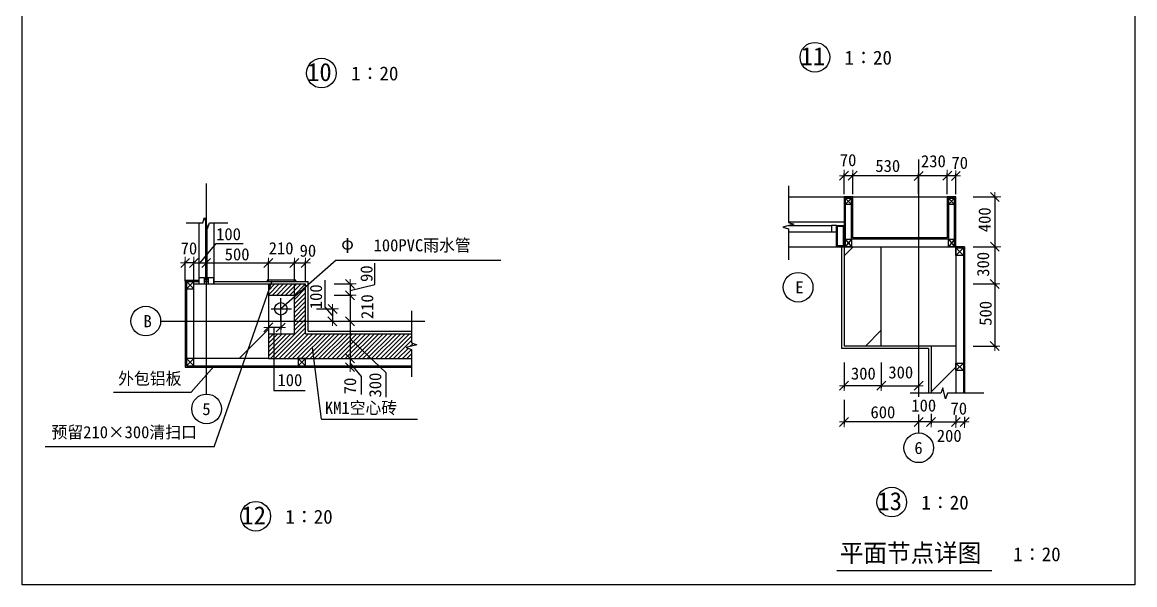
# Model space of a CAD drawing. Header units: metres. Extents: x 64897 to 104848, y 10446 to 64653.
# Drawn here: x 64897 to 104848, y 10446 to 30655 of the extents above; entities that cross this region are included whole.
import ezdxf

# ---------------------------------------------------------------- set-up
doc = ezdxf.new("R2010")
doc.units = ezdxf.units.M
for name, color, linetype in [('170', 170, 'Continuous'), ('AXIS', 3, 'Continuous'), ('DOTE', 14, 'Continuous'), ('HATCH', 8, 'Continuous'), ('LVTRY', 6, 'Continuous'), ('OTHER', 7, 'Continuous'), ('Q', 4, 'Continuous'), ('TEXT', 3, 'Continuous'), ('WALL', 4, 'Continuous'), ('WINDOW', 2, 'Continuous'), ('细线', 3, 'Continuous')]:
    doc.layers.add(name, color=color, linetype=linetype)

# ---------------------------------------------------------------- blocks, each defined once
blk = doc.blocks.new('_DIMX')
at = {"lineweight": 15}
for p, q in [((-471.27, 0), (511.64, 0)), ((0, 567.48), (0, -655.57))]:
    blk.add_line(p, q, dxfattribs=at)
blk.add_lwpolyline([(-492.82, -493.22), (481.23, 480.38)])

msp = doc.modelspace()

# ---------------------------------------------------------------- hatches: boundary and pattern name
at = {"layer": 'HATCH'}
h = msp.add_hatch(dxfattribs=at)
h.set_pattern_fill('ANSI31', scale=892.63)
h.paths.add_polyline_path([(95747.4, 21253.09), (94408.45, 21253.09), (94408.45, 19021.51), (95747.4, 19021.51)])
h.paths.add_polyline_path([(94408.45, 22592.04), (94408.45, 21253.09), (95747.4, 21253.09), (95747.4, 22592.04)])
h = msp.add_hatch(dxfattribs=at)
h.set_pattern_fill('AN31C', scale=1338.95)
h.set_pattern_definition([(45, (0, 0), (-3006.03, 3006.03), [])])
h.paths.add_polyline_path([(73735.04, 21251.46), (71503.46, 21251.46), (71503.46, 19912.51), (73735.04, 19912.51)])
h.paths.add_polyline_path([(73735.04, 19912.51), (71503.46, 19912.51), (71503.46, 18573.56), (73735.04, 18573.56)])
h.paths.add_polyline_path([(71503.46, 19912.51), (71057.14, 19912.51), (71057.14, 18573.56), (71503.46, 18573.56)])
h.paths.add_polyline_path([(71503.46, 21251.46), (71057.14, 21251.46), (71057.14, 21072.94), (71057.14, 19912.51), (71503.46, 19912.51)])
h = msp.add_hatch(dxfattribs=at)
h.set_pattern_fill('ANSI31', scale=892.63)
h.paths.add_polyline_path([(97532.67, 17324.37), (97888.16, 17324.37), (97950.64, 17520.75), (98057.76, 17127.99), (98120.24, 17324.37), (98425.3, 17324.37), (98425.3, 19021.51), (97532.67, 19021.51)])

# ---------------------------------------------------------------- linework, layer by layer
for p, q in [((71289.23, 22006.73), (71857.05, 22708.38)), ((71857.05, 22708.38), (72835.79, 22708.38)), ((77555.86, 21237.67), (77555.86, 22001.38)), ((75769.02, 20421.08), (75769.02, 21393)), ((76667.67, 21019.47), (77555.86, 21237.67)), ((76037.82, 20120.56), (75769.02, 20421.08)), ((73928.88, 19682.51), (73928.88, 17418.98)), ((76669.04, 19275.52), (77955.39, 18073.28)), ((76666.36, 18423.5), (77066.21, 17931.13)), ((77955.39, 18073.28), (77955.39, 17181.97)), ((77066.21, 17931.13), (77066.21, 17280.82)), ((73928.88, 17418.98), (75061.71, 17418.98))]:
    msp.add_line(p, q)
msp.add_lwpolyline([(64896.51, 64653.16), (104848.1, 64653.16), (104848.1, 10445.66), (64896.51, 10445.66)], close=True)
at = {"layer": '170'}
msp.add_line((94153.02, 10957.32), (99718.61, 10957.32), dxfattribs=at)
at = {"layer": 'AXIS'}
for p, q in [((94408.45, 24477.15), (94408.45, 25221.19)), ((94720.87, 24477.15), (94720.87, 25221.19)), ((94720.87, 24477.15), (94720.87, 25221.19)), ((97086.35, 24477.15), (97086.35, 25221.19)), ((97086.35, 24477.15), (97086.35, 25221.19)), ((98112.88, 24477.15), (98112.88, 25221.19)), ((98112.88, 24477.15), (98112.88, 25221.19)), ((98425.3, 24477.15), (98425.3, 25221.19)), ((94720.54, 25137.99), (94408.78, 25137.99)), ((97086.02, 25137.99), (94721.2, 25137.99)), ((98112.55, 25137.99), (97086.68, 25137.99)), ((98424.97, 25137.99), (98113.21, 25137.99)), ((99044.56, 24377.31), (99904.83, 24377.31)), ((99821.63, 24376.98), (99821.63, 22592.37)), ((99044.56, 22592.04), (99904.83, 22592.04)), ((99044.56, 22592.04), (99904.83, 22592.04)), ((99821.63, 22591.71), (99821.63, 21253.42)), ((70744.72, 21351.31), (70744.72, 22088.71)), ((71056.81, 22005.5), (70745.06, 22005.5)), ((71057.14, 21351.31), (71057.14, 22088.71)), ((71057.14, 21351.31), (71057.14, 22088.71)), ((71057.48, 22005.5), (71503.13, 22005.5)), ((71503.46, 21351.31), (71503.46, 22088.71)), ((71503.46, 21351.31), (71503.46, 22088.71)), ((71503.79, 22005.5), (73734.71, 22005.5)), ((73735.04, 21351.31), (73735.04, 22088.71)), ((73735.04, 21351.31), (73735.04, 22088.71)), ((73735.38, 22005.5), (74671.98, 22005.5)), ((74672.31, 21351.31), (74672.31, 22088.71)), ((74672.31, 21351.31), (74672.31, 22088.71)), ((74672.64, 22005.5), (75073.66, 22005.5)), ((75073.99, 21351.31), (75073.99, 22088.71)), ((76095.68, 21251.46), (76750.11, 21251.46)), ((76666.9, 21251.13), (76666.9, 20850.11)), ((99044.56, 21253.09), (99904.83, 21253.09)), ((99044.56, 21253.09), (99904.83, 21253.09)), ((99821.63, 21252.76), (99821.63, 19021.84)), ((76095.68, 20849.78), (76750.11, 20849.78)), ((76095.68, 20849.78), (76750.11, 20849.78)), ((76666.9, 20849.45), (76666.9, 19912.85)), ((73735.04, 20109.06), (73735.04, 19606.15)), ((74181.36, 20109.06), (74181.36, 19606.15)), ((75467.91, 20358.83), (76122.34, 20358.83)), ((76039.14, 20358.5), (76039.14, 19912.85)), ((74181.03, 19689.36), (73735.38, 19689.36)), ((75467.91, 19912.51), (76122.34, 19912.51)), ((76095.68, 19912.51), (76750.11, 19912.51)), ((76095.68, 19912.51), (76750.11, 19912.51)), ((76666.9, 19912.18), (76666.9, 18573.9)), ((99044.56, 19021.51), (99904.83, 19021.51)), ((76095.68, 18573.56), (76750.11, 18573.56)), ((76095.68, 18573.56), (76750.11, 18573.56)), ((76666.9, 18573.23), (76666.9, 18261.47)), ((94408.45, 18432.96), (94408.45, 17514.27)), ((95747.4, 18432.96), (95747.4, 17514.27)), ((95747.4, 18432.96), (95747.4, 17514.27)), ((97086.35, 18432.96), (97086.35, 17514.27)), ((76095.68, 18261.14), (76750.11, 18261.14)), ((95747.07, 17597.47), (94408.78, 17597.47)), ((95747.73, 17597.47), (97086.02, 17597.47)), ((94408.45, 17090.16), (94408.45, 16211.58)), ((97086.35, 16562.68), (97086.35, 16211.58)), ((97086.35, 16509.03), (97086.35, 16211.58)), ((97532.67, 16587.07), (97532.67, 16211.58)), ((97532.67, 16533.42), (97532.67, 16211.58)), ((98425.3, 16536.97), (98425.3, 16211.58)), ((98425.3, 16464.27), (98425.3, 16211.58)), ((98737.72, 16483.66), (98737.72, 16211.58)), ((97086.02, 16294.78), (94408.78, 16294.78)), ((97532.33, 16294.78), (97086.68, 16294.78)), ((97533, 16294.78), (98424.97, 16294.78)), ((98425.63, 16294.78), (98737.39, 16294.78))]:
    msp.add_line(p, q, dxfattribs=at)
for centre in [(93363.58, 29397.75), (75640.45, 28830.6), (92759.75, 21133.99), (69333.46, 19918.85), (71516.02, 16763.3), (97088.91, 15365.22), (96119.93, 13414.33), (73279.79, 12904.54)]:
    msp.add_circle(centre, 532.76, dxfattribs=at)
at = {"layer": 'DOTE'}
for p, q in [((97086.35, 25722.91), (97086.35, 17196.84)), ((71503.46, 24865.77), (71503.46, 17298.72)), ((74181.36, 19912.51), (74181.36, 20737.06)), ((73834.08, 20358.83), (74561.3, 20358.83)), ((69878.88, 19912.51), (79354.89, 19912.51)), ((97086.35, 16494.39), (97086.35, 15899.62))]:
    msp.add_line(p, q, dxfattribs=at)
at = {"layer": 'HATCH'}
for p, q in [((73735.04, 21178.36), (73808.15, 21251.46)), ((73735.04, 21020.57), (73965.94, 21251.46)), ((73735.04, 20862.77), (74123.74, 21251.46)), ((73879.85, 20849.78), (74281.54, 21251.46)), ((74037.65, 20849.78), (74439.33, 21251.46)), ((74195.44, 20849.78), (74597.13, 21251.46)), ((74627.68, 21124.22), (74754.93, 21251.46)), ((74627.68, 20966.42), (74912.72, 21251.46)), ((74668.83, 20849.78), (75070.52, 21251.46)), ((74353.24, 20849.78), (74627.68, 21124.22)), ((74511.04, 20849.78), (74627.68, 20966.42)), ((74672.31, 20695.46), (75073.99, 21097.14)), ((74672.31, 20537.66), (75073.99, 20939.34)), ((74672.31, 20379.86), (75073.99, 20781.55)), ((74672.31, 20222.07), (75073.99, 20623.75)), ((74672.31, 20064.27), (75073.99, 20465.95)), ((74678.35, 19912.51), (75073.99, 20308.16)), ((74836.15, 19912.51), (75073.99, 20150.36)), ((74993.94, 19912.51), (75073.99, 19992.56)), ((73812.79, 18573.56), (75073.99, 19834.77)), ((73970.59, 18573.56), (75073.99, 19676.97)), ((74672.31, 19906.47), (74678.35, 19912.51)), ((74672.31, 19748.68), (74836.15, 19912.51)), ((74672.31, 19590.88), (74993.94, 19912.51)), ((73735.04, 19442.6), (73758.64, 19466.2)), ((73735.04, 19284.8), (73916.44, 19466.2)), ((73735.04, 19127), (74074.24, 19466.2)), ((73735.04, 18969.21), (74232.03, 19466.2)), ((73735.04, 18811.41), (74389.83, 19466.2)), ((73735.04, 18653.61), (74547.63, 19466.2)), ((74128.38, 18573.56), (75073.99, 19519.17)), ((74286.18, 18573.56), (75178.81, 19466.2)), ((74443.98, 18573.56), (75336.61, 19466.2)), ((74601.77, 18573.56), (75494.41, 19466.2)), ((74759.57, 18573.56), (75652.2, 19466.2)), ((74917.37, 18573.56), (75810, 19466.2)), ((75075.17, 18573.56), (75967.8, 19466.2)), ((75232.96, 18573.56), (76125.6, 19466.2)), ((75390.76, 18573.56), (76283.39, 19466.2)), ((75548.56, 18573.56), (76441.19, 19466.2)), ((75706.35, 18573.56), (76598.99, 19466.2)), ((75864.15, 18573.56), (76599.96, 19309.37)), ((76337.54, 18573.56), (77230.17, 19466.2)), ((76495.34, 18573.56), (77387.97, 19466.2)), ((76599.96, 19309.37), (76756.78, 19466.2)), ((76599.96, 19151.57), (76914.58, 19466.2)), ((76599.96, 18993.78), (77072.38, 19466.2)), ((76653.13, 18573.56), (77545.77, 19466.2)), ((76810.93, 18573.56), (77703.56, 19466.2)), ((76968.73, 18573.56), (77861.36, 19466.2)), ((77126.52, 18573.56), (78019.16, 19466.2)), ((77284.32, 18573.56), (78176.95, 19466.2)), ((77442.12, 18573.56), (78334.75, 19466.2)), ((77599.91, 18573.56), (78492.55, 19466.2)), ((77757.71, 18573.56), (78650.34, 19466.2)), ((77915.51, 18573.56), (78808.14, 19466.2)), ((78073.3, 18573.56), (78875.61, 19375.87)), ((78231.1, 18573.56), (78875.61, 19218.07)), ((76021.95, 18573.56), (76599.96, 19151.57)), ((76198.27, 18592.09), (76599.96, 18993.78)), ((78388.9, 18573.56), (78754.93, 18939.6)), ((78546.69, 18573.56), (78874.64, 18901.51)), ((78816.44, 19001.11), (78931, 19115.66)), ((79033.41, 19060.28), (79050.7, 19077.57)), ((76179.74, 18573.56), (76198.27, 18592.09)), ((78704.49, 18573.56), (78875.61, 18744.68)), ((78862.29, 18573.56), (78875.61, 18586.88))]:
    msp.add_line(p, q, dxfattribs=at)
at = {"layer": 'LVTRY'}
for p, q in [((94720.87, 24377.31), (94408.45, 24377.31)), ((94408.45, 24377.31), (94408.45, 22592.04)), ((94720.87, 22904.46), (94720.87, 24377.31)), ((98425.3, 24377.31), (98112.88, 24377.31)), ((98112.88, 24377.31), (98112.88, 22904.46)), ((98425.3, 22592.04), (98425.3, 24377.31)), ((94676.24, 24332.68), (94453.08, 24332.68)), ((94453.08, 24332.68), (94453.08, 22592.04)), ((94676.24, 22859.83), (94676.24, 24332.68)), ((98380.67, 24332.68), (98157.51, 24332.68)), ((98157.51, 24332.68), (98157.51, 22859.83)), ((98380.67, 22592.04), (98380.67, 24332.68)), ((98157.51, 22859.83), (94676.24, 22859.83)), ((98112.88, 22904.46), (94720.87, 22904.46))]:
    msp.add_line(p, q, dxfattribs=at)
at = {"layer": 'OTHER'}
for p, q in [((92408.09, 24775.9), (92408.09, 23461.84)), ((92408.09, 24377.31), (98425.3, 24377.31)), ((94453.08, 24332.68), (94676.24, 24109.52)), ((94676.24, 24332.68), (94453.08, 24109.52)), ((98157.51, 24332.68), (98380.67, 24109.52)), ((98380.67, 24332.68), (98157.51, 24109.52)), ((71384.33, 23446.93), (71446.82, 23643.31)), ((71446.82, 23643.31), (71553.93, 23250.55)), ((70787.62, 23446.93), (71384.33, 23446.93)), ((71553.93, 23250.55), (71616.42, 23446.93)), ((71616.42, 23446.93), (72275.47, 23446.93)), ((92604.46, 23399.35), (92211.71, 23292.24)), ((92211.71, 23292.24), (92408.09, 23229.75)), ((92408.09, 23461.84), (92604.46, 23399.35)), ((92408.09, 23229.75), (92408.09, 22122.13)), ((94676.24, 22859.83), (94453.08, 22592.04)), ((94453.08, 22859.83), (94676.24, 22592.04)), ((98380.67, 22859.83), (98157.51, 22592.04)), ((98157.51, 22859.83), (98380.67, 22592.04)), ((92408.09, 22592.04), (94408.45, 22592.04)), ((94319.19, 22592.04), (94319.19, 18932.24)), ((98737.72, 22592.04), (98425.3, 22592.04)), ((98693.09, 22547.41), (98425.3, 22547.41)), ((98693.09, 22547.41), (98425.3, 22279.62)), ((98425.3, 22547.41), (98693.09, 22279.62)), ((98693.09, 22547.41), (98693.09, 17324.37)), ((98737.72, 22592.04), (98737.72, 17324.37)), ((76168.29, 22107.79), (74181.36, 20358.83)), ((76168.29, 22107.79), (82078.87, 22107.79)), ((70744.72, 21385.36), (70744.72, 18261.14)), ((70744.72, 21385.36), (71235.67, 21385.36)), ((70789.35, 21340.73), (70789.35, 18305.77)), ((70789.35, 21340.73), (71235.67, 21340.73)), ((71057.14, 21340.73), (70789.35, 21072.94)), ((70789.35, 21340.73), (71057.14, 21072.94)), ((71436.51, 21340.73), (71436.51, 21474.62)), ((71436.51, 21474.62), (71481.14, 21474.62)), ((71436.51, 21340.73), (71570.41, 21340.73)), ((71570.41, 21474.62), (71525.78, 21474.62)), ((71771.25, 21340.73), (75163.26, 21340.73)), ((71790.7, 15396.83), (73873.9, 21361.85)), ((75163.26, 19555.46), (75163.26, 21340.73)), ((78875.61, 20292.23), (78875.61, 19133.29)), ((75163.26, 19555.46), (78875.61, 19555.46)), ((75641.77, 16395.71), (75321.05, 18972.71)), ((79071.99, 19070.8), (78679.23, 18963.69)), ((78679.23, 18963.69), (78875.61, 18901.2)), ((78875.61, 19133.29), (79071.99, 19070.8)), ((78875.61, 18901.2), (78875.61, 17913.49)), ((97443.4, 18932.24), (94319.19, 18932.24)), ((97443.4, 18932.24), (97443.4, 17324.37)), ((70789.35, 18573.56), (71057.14, 18305.77)), ((71057.14, 18573.56), (70789.35, 18305.77)), ((75073.99, 18573.56), (74806.2, 18305.77)), ((74806.2, 18573.56), (75073.99, 18305.77)), ((98693.09, 18410.58), (98425.3, 18142.79)), ((98425.3, 18410.58), (98693.09, 18142.79)), ((70744.72, 18261.14), (78875.61, 18261.14)), ((70789.35, 18305.77), (78875.61, 18305.77)), ((70967.47, 17370.44), (71779.67, 18285.11)), ((68174.99, 17370.44), (70967.47, 17370.44)), ((97888.16, 17324.37), (96780.53, 17324.37)), ((97950.64, 17520.75), (97888.16, 17324.37)), ((98057.76, 17127.99), (97950.64, 17520.75)), ((98120.24, 17324.37), (98057.76, 17127.99)), ((99434.31, 17324.37), (98120.24, 17324.37)), ((75641.77, 16395.71), (79085.8, 16395.71)), ((71790.7, 15396.83), (65715.07, 15396.83))]:
    msp.add_line(p, q, dxfattribs=at)
for points in [[(94676.24, 24109.52), (94453.08, 24109.52), (94453.08, 24332.68), (94676.24, 24332.68)], [(98380.67, 24109.52), (98157.51, 24109.52), (98157.51, 24332.68), (98380.67, 24332.68)], [(94140.66, 23350.78), (93962.13, 23350.78), (93962.13, 23127.62), (94140.66, 23127.62)], [(94408.45, 22592.04), (94140.66, 22592.04), (94140.66, 23350.78), (94408.45, 23350.78)], [(94381.67, 22618.82), (94167.44, 22618.82), (94167.44, 23324), (94381.67, 23324)], [(94676.24, 22592.04), (94453.08, 22592.04), (94453.08, 22859.83), (94676.24, 22859.83)], [(98380.67, 22592.04), (98157.51, 22592.04), (98157.51, 22859.83), (98380.67, 22859.83)], [(98693.09, 22279.62), (98425.3, 22279.62), (98425.3, 22547.41), (98693.09, 22547.41)], [(70789.35, 21072.94), (71057.14, 21072.94), (71057.14, 21340.73), (70789.35, 21340.73)], [(74716.94, 21340.73), (74716.94, 21385.36), (73690.41, 21385.36), (73690.41, 21340.73)], [(70789.35, 18305.77), (71057.14, 18305.77), (71057.14, 18573.56), (70789.35, 18573.56)], [(74806.2, 18305.77), (75073.99, 18305.77), (75073.99, 18573.56), (74806.2, 18573.56)], [(98693.09, 18142.79), (98425.3, 18142.79), (98425.3, 18410.58), (98693.09, 18410.58)]]:
    msp.add_lwpolyline(points, close=True, dxfattribs=at)
msp.add_circle((74181.36, 20358.83), 223.16, dxfattribs=at)
at = {"layer": 'WALL'}
for p, q in [((94408.45, 22592.04), (94408.45, 19021.51)), ((94408.45, 22592.04), (95747.4, 22592.04)), ((73735.04, 21251.46), (75073.99, 21251.46)), ((74672.31, 20849.78), (74672.31, 21251.46)), ((75073.99, 19466.2), (75073.99, 21251.46)), ((73735.04, 20849.78), (74672.31, 20849.78)), ((74672.31, 19466.2), (74672.31, 20849.78)), ((73735.04, 19466.2), (74672.31, 19466.2)), ((75073.99, 19466.2), (78875.61, 19466.2)), ((95747.4, 19021.51), (94408.45, 19021.51)), ((97532.67, 19021.51), (97532.67, 17324.37)), ((98425.3, 19021.51), (98425.3, 17324.37)), ((73735.04, 18573.56), (78875.61, 18573.56))]:
    msp.add_line(p, q, dxfattribs=at)
for points in [[(95747.4, 22592.04), (98425.3, 22592.04), (98425.3, 19021.51), (95747.4, 19021.51)], [(71057.14, 21251.46), (73735.04, 21251.46), (73735.04, 18573.56), (71057.14, 18573.56)]]:
    msp.add_lwpolyline(points, close=True, dxfattribs=at)
at = {"layer": 'WINDOW'}
for p, q in [((71235.67, 23446.93), (71235.67, 21251.46)), ((71481.14, 23517.44), (71481.14, 21385.36)), ((71525.78, 23353.79), (71525.78, 21385.36)), ((71771.25, 23446.93), (71771.25, 21251.46)), ((92408.09, 23484.68), (94408.45, 23484.68)), ((92426.36, 23350.78), (93962.13, 23350.78)), ((92408.09, 23127.62), (94140.66, 23127.62)), ((71481.14, 21385.36), (71525.78, 21385.36))]:
    msp.add_line(p, q, dxfattribs=at)
at = {"layer": '细线'}
msp.add_line((71570.41, 21340.73), (71570.41, 21474.62), dxfattribs=at)
for points in [[(71235.67, 21251.46), (71436.51, 21251.46), (71436.51, 21474.62), (71235.67, 21474.62)], [(71570.41, 21251.46), (71771.25, 21251.46), (71771.25, 21474.62), (71570.41, 21474.62)]]:
    msp.add_lwpolyline(points, close=True, dxfattribs=at)

# ---------------------------------------------------------------- block references
at = {"layer": 'AXIS', "xscale": 0.33, "yscale": 0.33, "zscale": 0.33}
for p, rotation in [((94408.45, 25137.99), 180), ((94720.87, 25137.99), 180), ((98112.88, 25137.99), 180), ((99821.63, 24377.31), 90), ((99821.63, 22592.04), 90), ((70744.72, 22005.5), 180), ((71057.14, 22005.5), 180), ((76666.9, 21251.46), 90), ((99821.63, 21253.09), 270), ((76666.9, 20849.78), 90), ((76039.14, 20358.83), 90), ((76039.14, 19912.51), 270), ((76666.9, 19912.51), 270), ((73735.04, 19689.36), 180), ((99821.63, 19021.51), 270), ((76666.9, 18573.56), 270), ((76666.9, 18261.14), 270), ((94408.45, 17597.47), 180), ((95747.4, 17597.47), 180), ((94408.45, 16294.78), 180), ((97532.67, 16294.78), 180)]:
    msp.add_blockref('_DIMX', p, dxfattribs=dict(at, rotation=rotation))
for p in [(97086.35, 25137.99), (98425.3, 25137.99), (71503.46, 22005.5), (73735.04, 22005.5), (74672.31, 22005.5), (75073.99, 22005.5), (74181.36, 19689.36), (97086.35, 17597.47), (97086.35, 16294.78), (98425.3, 16294.78), (98737.72, 16294.78)]:
    msp.add_blockref('_DIMX', p, dxfattribs=at)

# ---------------------------------------------------------------- texts
for s, height, p in [('11', 651.5, (92846.6, 29107.97)), ('1∶20', 500, (94427.25, 29132.56)), ('10', 651.5, (75123.48, 28540.82)), ('1∶20', 500, (76704.13, 28565.42)), ('70', 437, (94257.61, 25484.08)), ('530', 437, (95532.83, 25275.79)), ('230', 437, (97170.97, 25444.71)), ('70', 437, (98265.9, 25388.21)), ('100', 437, (71858.58, 22825.41)), ('70', 437, (70585.12, 22313.23)), ('500', 437, (72166.05, 22100.79)), ('210', 437, (73746.38, 22317.75)), ('90', 437, (74857.17, 22231.64)), ('100', 437, (74061.53, 17583.01)), ('300', 437, (94655.7, 17816.75)), ('300', 437, (95999.35, 17858.33)), ('600', 437, (95357.68, 16426.25)), ('100', 437, (96824.46, 16668.44)), ('70', 437, (98232, 16559.92)), ('200', 437, (97739.64, 15580.28)), ('13', 651.5, (95602.96, 13124.55)), ('1∶20', 500, (97183.61, 13149.14)), ('12', 651.5, (72762.81, 12614.75)), ('1∶20', 500, (74343.46, 12639.35)), ('平面节点详图   ', 651.5, (94257.59, 11264.38)), ('1∶20', 500, (100485.28, 11291.02))]:
    msp.add_text(s, height=height).set_placement(p)
for s, p in [('400', (99673.38, 23112.95)), ('300', (99619.19, 21512.21)), ('90', (77476.05, 21324.67)), ('100', (75661.65, 20346.3)), ('210', (77500.9, 19990.42)), ('500', (99708.92, 19750.71)), ('300', (77789.86, 17172.7)), ('70', (76886.07, 17289.6))]:
    msp.add_text(s, height=437, rotation=90).set_placement(p)
at = {"layer": 'Q'}
msp.add_text('φ', height=437, dxfattribs=at).set_placement((76351.5, 22488.08))
at = {"layer": 'TEXT'}
for s, p in [('   100PVC雨水管', (76620.9, 22424.38)), ('E', (92658.55, 20911.86)), ('B', (69251.63, 19696.73)), ('外包铝板', (68341.59, 17637.41)), ('5', (71362.2, 16541.17)), ('KM1空心砖', (75763.26, 16583.9)), ('预留210×300清扫口', (65948.61, 15709.76)), ('6', (96934.92, 15143.1))]:
    msp.add_text(s, height=437, dxfattribs=at).set_placement(p)

doc.saveas('drawing.dxf')
